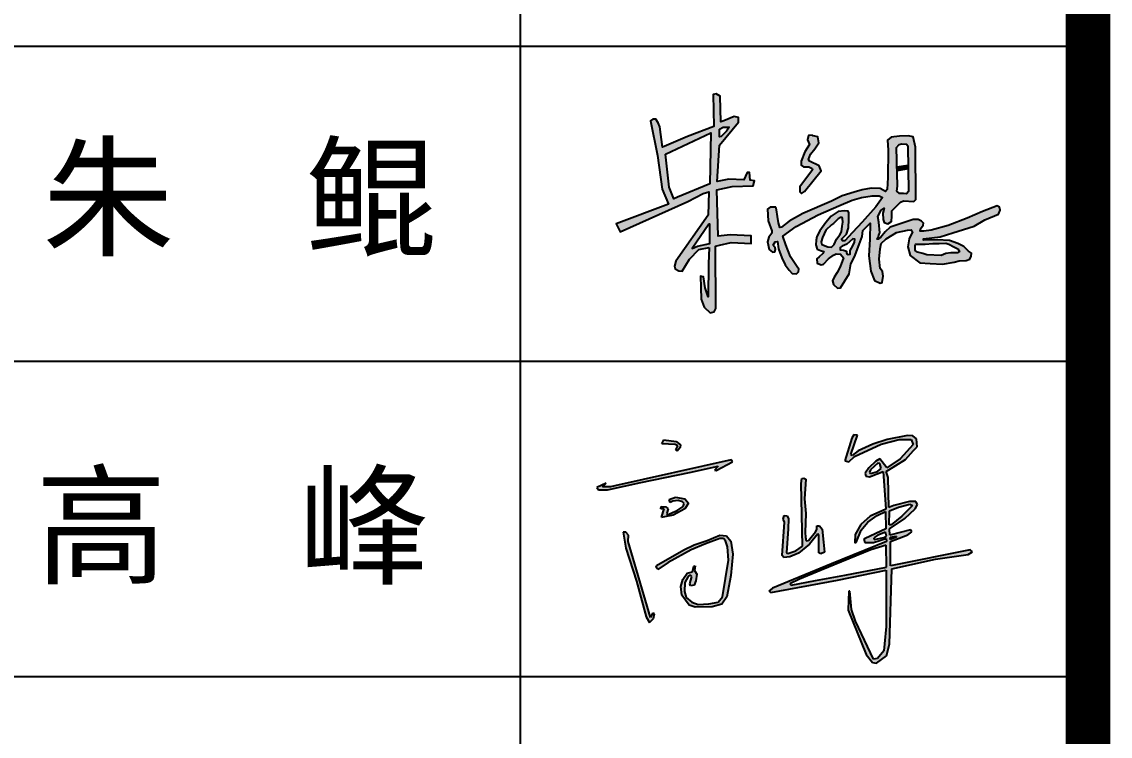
# Model space of a CAD drawing. Extents: x -21908402 to 2165534, y 88493 to 5079726.
# Drawn here: x 2102742 to 2105184, y 416592 to 418195 of the extents above; entities that cross this region are included whole.
import ezdxf

# ---------------------------------------------------------------- set-up
doc = ezdxf.new("R2010")
doc.units = 0
doc.header["$LTSCALE"] = 1000
doc.layers.add('PUB_TITLE', color=4, linetype='Continuous')
doc.layers.add('签名', color=255, linetype='Continuous')
doc.styles.add('-黑体', font='simhei.ttf', dxfattribs={"width": 0.8})

# ---------------------------------------------------------------- blocks, each defined once
blk = doc.blocks.new('tk')
h = blk.add_hatch(color=7)
h.paths.add_polyline_path([(1747122.5, 363001.5), (1747173.7, 363012.8), (1747244.1, 363015.3), (1747248.8, 363032), (1747234.5, 363034.1), (1747231.8, 363060.3), (1747223.5, 363060.4), (1747213, 363035.4), (1747162.6, 363038.2), (1747123.5, 363030), (1747130.7, 363152.7), (1747194.9, 363229.2), (1747195.1, 363245), (1747180.7, 363248.5), (1747145.4, 363234.1), (1747135.4, 363230.3), (1747132.8, 363317), (1747119.8, 363324.7), (1747110.1, 363322.8), (1747111.6, 363215.2), (1747022.9, 363181.6), (1746945.3, 363147.7), (1746939.2, 363145.6), (1746930.3, 363213.8), (1746924.9, 363227.2), (1746916.6, 363239.6), (1746907, 363240.3), (1746898.8, 363234.1), (1746922.8, 363117.9), (1746938.2, 363003.7), (1746958.8, 362953.5), (1746783.8, 362887.9), (1746797.1, 362860.9), (1747024.4, 362962.5), (1747076.2, 362989.3), (1747094.5, 362995.4), (1747092.4, 362917), (1746983.6, 362761.5), (1746979.1, 362744.6), (1746982.1, 362736.1), (1746993.7, 362728.9), (1747004.8, 362727.9), (1747030.4, 362768.3), (1747061.6, 362800.8), (1747096, 362808.2), (1747094.1, 362752.9), (1747092.3, 362641.6), (1747082.8, 362672.2), (1747077.1, 362708.7), (1747067, 362711.7), (1747068, 362672.8), (1747069.1, 362634.6), (1747079.6, 362607.4), (1747099.3, 362588.6), (1747112.7, 362590.9), (1747118.7, 362602.6), (1747118, 362812.9), (1747130.5, 362815.6), (1747170, 362825.2), (1747237.8, 362821.4), (1747237.8, 362846.7), (1747167.1, 362850.7), (1747126.5, 362846.3)])
h.paths.add_polyline_path([(1747098.7, 363022), (1746989.8, 362977.7), (1746977.4, 362971.6), (1746961.3, 363010.5), (1746949.4, 363121.8), (1747102, 363193.5)], flags=16)
h.paths.add_polyline_path([(1747098.7, 362885.9), (1747098.7, 362821.1), (1747056.7, 362812.7), (1747039.3, 362804.7), (1747094.9, 362885.9)], flags=16)
h.paths.add_polyline_path([(1747130.7, 363180.5), (1747130.7, 363206.4), (1747143.2, 363213.2), (1747163.3, 363213.2), (1747154.5, 363199), (1747137, 363180.9)], flags=16)
h = blk.add_hatch(color=7)
h.paths.add_polyline_path([(1747749.6, 362965.2), (1747785.3, 362963.1), (1747791.5, 362969.3), (1747790.2, 363145.5), (1747782.7, 363179.9), (1747765.7, 363183.7), (1747737, 363182.3), (1747708.3, 363179.3), (1747696.2, 363169.6), (1747698.2, 363135.4), (1747697.7, 363043.1), (1747694.8, 363003.6), (1747689.8, 362996.2), (1747671, 363006.2), (1747641.6, 363007.8), (1747611.3, 363002), (1747584.3, 362994.3), (1747543.6, 362981.6), (1747507.9, 362963.9), (1747411.6, 362922.8), (1747365.7, 362896.5), (1747339.3, 362876.9), (1747333.9, 362875), (1747328.9, 362891), (1747325.9, 362911.7), (1747322.5, 362934.7), (1747320.6, 362943.4), (1747301.2, 362943.9), (1747291.9, 362936.7), (1747295.2, 362897.9), (1747307.5, 362863.7), (1747307.3, 362856.3), (1747297.2, 362842.7), (1747292.7, 362827), (1747298.4, 362801.1), (1747308.8, 362792.2), (1747316.8, 362792.8), (1747319.8, 362800.8), (1747318, 362807.1), (1747311.5, 362815.7), (1747318.4, 362826.6), (1747325.6, 362828.1), (1747329.5, 362804), (1747340.2, 362773.1), (1747352.3, 362749.9), (1747365.4, 362731.8), (1747375.2, 362720.6), (1747389.6, 362719.8), (1747396.9, 362725.7), (1747397.3, 362735.5), (1747392.1, 362742.8), (1747370.2, 362776.4), (1747354.5, 362816.9), (1747343.6, 362846.6), (1747389.1, 362878.2), (1747463.1, 362918.4), (1747531.9, 362948.6), (1747577.4, 362967.7), (1747608.6, 362976.7), (1747645.1, 362982), (1747668.4, 362982), (1747678.9, 362976.4), (1747657.1, 362944.8), (1747611.2, 362892.9), (1747578.1, 362858.6), (1747552.2, 362830.5), (1747544.9, 362830.8), (1747542.7, 362833.2), (1747542, 362836.8), (1747558.1, 362852.4), (1747565.5, 362873.6), (1747566.2, 362902), (1747566.4, 362924.2), (1747564, 362929.8), (1747551.3, 362930.9), (1747529.8, 362929.3), (1747506.7, 362913.1), (1747488.6, 362891.7), (1747468.7, 362864.4), (1747458.6, 362845.3), (1747455.9, 362833.1), (1747454.9, 362816.4), (1747459.9, 362802.2), (1747470.3, 362798.2), (1747481.6, 362794.5), (1747479.1, 362787.2), (1747465.9, 362776.2), (1747458.5, 362770.1), (1747459, 362754.7), (1747473.3, 362749.4), (1747481, 362751.8), (1747497.6, 362770.2), (1747514, 362781.6), (1747523.5, 362786.6), (1747537.5, 362785.8), (1747548.3, 362773.7), (1747537, 362743.3), (1747526.9, 362723.8), (1747517.2, 362708.5), (1747511.4, 362695.7), (1747514, 362683.1), (1747528, 362671.2), (1747538.6, 362672.5), (1747566.8, 362719.8), (1747573.1, 362752.9), (1747585.5, 362776.2), (1747600.3, 362817.6), (1747611.2, 362844.7), (1747613.6, 362865.1), (1747637.4, 362890.2), (1747636.4, 362835.6), (1747633.6, 362780.1), (1747639.9, 362728.8), (1747652.5, 362697), (1747671.8, 362688), (1747678.4, 362690.4), (1747681.4, 362712), (1747679, 362727.6), (1747672, 362737.4), (1747668.1, 362769.2), (1747671.1, 362803.7), (1747675, 362821.8), (1747691.4, 362836.7), (1747712.1, 362849.1), (1747726.4, 362858.3), (1747763, 362866.1), (1747775.8, 362867.3), (1747779.9, 362860.6), (1747768.9, 362837.3), (1747764.8, 362809.9), (1747772.7, 362781.4), (1747805.4, 362756.5), (1747839.2, 362753.9), (1747880.9, 362751.7), (1747920.4, 362758.8), (1747937.7, 362763), (1747961.4, 362764.1), (1747973.4, 362769), (1747977.9, 362779.1), (1747978.5, 362788.5), (1747968.6, 362795.3), (1747952.8, 362811.3), (1747932.4, 362821.5), (1747905, 362831.5), (1747863, 362834), (1747817.5, 362832.3), (1747817.8, 362837.6), (1747873, 362843.7), (1747915.8, 362857.7), (1747987.7, 362879.4), (1748023.7, 362900.7), (1748069.2, 362920.6), (1748075.5, 362933.3), (1748072.6, 362943.6), (1748065.5, 362948.4), (1748016.1, 362928.9), (1747964.3, 362906.1), (1747900.2, 362882.4), (1747843.2, 362866.8), (1747818.5, 362863), (1747806.2, 362862.5), (1747807.4, 362870.8), (1747815.9, 362882.6), (1747817.3, 362890.3), (1747810.9, 362896.9), (1747799, 362901.6), (1747782.3, 362901.6), (1747731.6, 362885.1), (1747705.4, 362876.6), (1747688.5, 362860.2), (1747673.5, 362843.1), (1747664.6, 362836.2), (1747660.9, 362836.5), (1747662.3, 362840.2), (1747665.7, 362845.5), (1747668.4, 362853.2), (1747670.2, 362857.6), (1747666.6, 362892.8), (1747664.2, 362912.4), (1747674.6, 362934), (1747684.6, 362939.8), (1747680.6, 362923.5), (1747681.2, 362901.6), (1747684.9, 362892.6), (1747697.8, 362887.8), (1747709.4, 362895.5), (1747710.5, 362912.9), (1747710.5, 362930.9), (1747729.5, 362950.5), (1747739.8, 362961)])
h.paths.add_polyline_path([(1747727.6, 362997.3), (1747729.4, 363014.8), (1747726.7, 363144.1), (1747735.2, 363154.8), (1747743.2, 363157), (1747759.6, 363155.5), (1747764.5, 363149.9), (1747766.7, 362996.2), (1747759.7, 362988.7), (1747750.2, 362989.6), (1747736.2, 362989.3)], flags=16)
h.paths.add_polyline_path([(1747790.8, 362819.2), (1747822.8, 362819.7), (1747848.3, 362821.3), (1747870.4, 362821.5), (1747893, 362822.4), (1747902, 362819.2), (1747919.1, 362810.3), (1747932.3, 362803), (1747937.9, 362794.2), (1747931.6, 362790.4), (1747909.1, 362790.2), (1747892.3, 362787.7), (1747876.5, 362781.3), (1747828.4, 362782.7), (1747814.6, 362787.7), (1747797.5, 362791.7), (1747789.3, 362797.5), (1747789.5, 362813.2)], flags=16)
h.paths.add_polyline_path([(1747545.1, 362905.3), (1747545.4, 362892.7), (1747543.8, 362879.5), (1747541.7, 362860.7), (1747535.3, 362850.4), (1747524.8, 362835.6), (1747516.6, 362818.2), (1747507.6, 362808.7), (1747495.7, 362809.7), (1747475.6, 362817.7), (1747472.7, 362827.5), (1747477.4, 362842), (1747482.7, 362854.1), (1747488.8, 362866.5), (1747507.9, 362883.9), (1747514.9, 362888.9), (1747521.4, 362895.8), (1747530.1, 362904.6), (1747537.6, 362908.6), (1747543.6, 362908.7)], flags=16)
h.paths.add_polyline_path([(1747586.7, 362836), (1747584.9, 362826.2), (1747579.8, 362813.2), (1747570.9, 362797.8), (1747570.3, 362785.9), (1747563.5, 362784.6), (1747559.9, 362786.5), (1747558.6, 362790.5), (1747558.2, 362795.9), (1747547.9, 362799), (1747537, 362800.3), (1747536.4, 362804.1), (1747536.9, 362808.4), (1747543.2, 362812.4), (1747559.9, 362819), (1747578.3, 362836.1), (1747580.1, 362837.2)], flags=16)
for points in [[(1747473.5, 363066.3), (1747466.1, 363082.7), (1747433.7, 363098.2), (1747430.3, 363103.5), (1747437.2, 363121.7), (1747452, 363139.4), (1747465.4, 363160.1), (1747461.6, 363180.1), (1747446.4, 363183.7), (1747443.1, 363185.8), (1747430.2, 363184.3), (1747426.5, 363170.5), (1747433.4, 363154.4), (1747418, 363130.1), (1747405.6, 363098.4), (1747405.7, 363084.8), (1747413.8, 363079.5), (1747431.7, 363079.5), (1747442.6, 363074), (1747444.1, 363069.7), (1747401.3, 363012.4), (1747400.8, 362995.2), (1747407.1, 362989.4), (1747416.9, 362996.5)], [(1747765.4, 363084.9), (1747728, 363079.4), (1747728.3, 363066), (1747765.6, 363073)]]:
    blk.add_hatch(color=7).paths.add_polyline_path(points)
h = blk.add_hatch(color=256)
h.paths.add_polyline_path([(1747692.9, 361731.8), (1747691.4, 361806.7), (1747639.6, 361790.6), (1747565.8, 361760.1), (1747473.5, 361721.9), (1747400.4, 361691.7), (1747368, 361676.6), (1747372.4, 361671.8), (1747454.1, 361687), (1747552.9, 361705.4)], flags=16)
h.paths.add_polyline_path([(1747705.5, 361825.4), (1747706.1, 361833.5), (1747718.2, 361835.4), (1747726, 361836.6), (1747724.5, 361832.2)], flags=16)
h.paths.add_polyline_path([(1747693.3, 361836.2), (1747689.7, 361850), (1747663.7, 361840.1), (1747650, 361830.9), (1747651, 361825.9), (1747683.7, 361832.1)], flags=16)
h.paths.add_polyline_path([(1747701.4, 361875.2), (1747702.8, 361921.8), (1747733.6, 361934), (1747771.7, 361944), (1747780.8, 361939.9), (1747744.7, 361903.8), (1747708.1, 361874.7)], flags=16)
h.paths.add_polyline_path([(1747662, 362054.7), (1747675.1, 362064.6), (1747669.9, 362080.6), (1747663.5, 362081.8), (1747638.5, 362059.7), (1747635.6, 362051.5), (1747639.1, 362047.6)], flags=16)
h.paths.add_polyline_path([(1747573, 362111.8), (1747594.8, 362176.2), (1747582.5, 362178), (1747575.7, 362166.2), (1747553, 362089.6), (1747566.6, 362086.9), (1747584.8, 362104.1), (1747675.1, 362145.8), (1747735.9, 362161.7), (1747776.3, 362162.1), (1747783.1, 362144.9), (1747738.6, 362096.9), (1747693.6, 362066.3), (1747670.8, 362096.8), (1747656.6, 362088.8), (1747633.1, 362066.9), (1747621.1, 362049), (1747623.5, 362038.6), (1747635.4, 362036.2), (1747681.7, 362053.7), (1747690.2, 361927.2), (1747637.4, 361903.8), (1747606.6, 361876), (1747587.3, 361842.7), (1747585.9, 361813.7), (1747590.4, 361815.7), (1747607.2, 361856.7), (1747630.1, 361883.5), (1747660.9, 361906.1), (1747688.9, 361919.1), (1747690.2, 361861.7), (1747621.5, 361828.5), (1747616.4, 361826.1), (1747620.4, 361814.8), (1747648.9, 361815.4), (1747691.6, 361828.2), (1747692.5, 361818.7), (1747508.3, 361743.1), (1747308.9, 361661.1), (1747297.2, 361651.9), (1747303.1, 361646.8), (1747527.5, 361688.4), (1747692.1, 361721.8), (1747691.6, 361532.5), (1747686.2, 361474.8), (1747684, 361450.6), (1747662.2, 361425), (1747649, 361423), (1747588.3, 361550.7), (1747574.7, 361590.3), (1747570, 361651.4), (1747566.2, 361651), (1747564, 361588.1), (1747624, 361438.8), (1747645.4, 361411.6), (1747659, 361408.8), (1747692.7, 361433.7), (1747703.3, 361472.8), (1747710.3, 361727.2), (1747857.4, 361758.8), (1747967.3, 361775.2), (1747982, 361783.9), (1747974.5, 361790.5), (1747705.8, 361736.2), (1747706.2, 361818.6), (1747764.8, 361841.3), (1747778.5, 361851.2), (1747773.6, 361857.6), (1747703.6, 361839.8), (1747703.3, 361861), (1747754.1, 361895.6), (1747788.9, 361928.5), (1747796.7, 361943.6), (1747791, 361953.7), (1747769.7, 361952.9), (1747717.6, 361940.2), (1747701, 361933.2), (1747698.1, 362033.6), (1747691.4, 362053.8), (1747756.2, 362095.1), (1747784, 362124.7), (1747796.2, 362137.7), (1747793.8, 362164.6), (1747781.4, 362174.5), (1747763.5, 362175.8), (1747694.8, 362161.6), (1747646.9, 362146.7), (1747597.2, 362123.4), (1747577.2, 362108.4)])
h.paths.add_polyline_path([(1747415.1, 362031.3), (1747421.3, 362028.5), (1747416.9, 361961.7), (1747421, 361912.4), (1747419.6, 361848.8), (1747420.1, 361832.7), (1747422.6, 361821), (1747430.8, 361822), (1747454.4, 361851.5), (1747458.4, 361858.5), (1747458.7, 361870.8), (1747467.9, 361871.4), (1747476.5, 361860.2), (1747480.8, 361816.8), (1747483.7, 361782.2), (1747471.8, 361777.4), (1747465, 361780.9), (1747465.6, 361839.8), (1747461.7, 361844.9), (1747433.4, 361809.9), (1747396.6, 361779.6), (1747367.3, 361766.9), (1747347.6, 361765.1), (1747341.8, 361772), (1747349.4, 361883.7), (1747345.5, 361893.8), (1747348.4, 361905.6), (1747358.6, 361905.2), (1747362.7, 361895), (1747361.9, 361861.6), (1747356.4, 361780), (1747360.5, 361778.4), (1747388.3, 361786.7), (1747410.5, 361802.7), (1747406.2, 362014.1), (1747408.4, 362030.1)], flags=17)
h.paths.add_polyline_path([(1746918.2, 361731.8), (1746919.5, 361737.3), (1747011.3, 361790.7), (1747045.6, 361807.4), (1747089.5, 361822.2), (1747132.1, 361840.3), (1747154.8, 361837.9), (1747168.5, 361819.5), (1747176.1, 361776.5), (1747168.5, 361703.7), (1747155.4, 361632), (1747139.3, 361607.5), (1747106.6, 361598.7), (1747049.1, 361597.4), (1747028.6, 361604.9), (1747004.1, 361637.5), (1747000.9, 361667.4), (1747007.1, 361690.8), (1747021.9, 361711.8), (1747039.6, 361717), (1747044.9, 361735.9), (1747049.3, 361736.6), (1747046.9, 361720.5), (1747054.2, 361709), (1747051.5, 361686.1), (1747045.6, 361671.3), (1747033, 361669.7), (1747031.6, 361675.7), (1747037.4, 361701.1), (1747033.4, 361704.8), (1747025.9, 361700.6), (1747014.2, 361681), (1747013.7, 361650.6), (1747019, 361630.5), (1747037.4, 361614), (1747059.7, 361606.9), (1747095.3, 361608.7), (1747126.9, 361614.6), (1747141.2, 361632.3), (1747161.7, 361755.6), (1747157.7, 361800.2), (1747151.4, 361821.4), (1747144.6, 361828.2), (1747132.6, 361828.6), (1747083.6, 361810.3), (1747035.6, 361790.3), (1746958.4, 361748.2), (1746923.6, 361724)])
h.paths.add_polyline_path([(1746816.3, 361849.9), (1746806.7, 361850.1), (1746816.1, 361796.2), (1746851.6, 361685.6), (1746883.8, 361564.9), (1746895.5, 361546.2), (1746908.9, 361559.9), (1746912, 361575.7), (1746905.9, 361578), (1746899.2, 361563.3), (1746823.9, 361818.7), (1746825.2, 361840.3)])
h.paths.add_polyline_path([(1746965.2, 361950), (1746961.6, 361959.7), (1746982.9, 361967.5), (1747014.8, 361961.9), (1747026.1, 361947.9), (1747014.8, 361928.9), (1746974.5, 361907.6), (1746945.9, 361901.5), (1746936.3, 361899.4), (1746941.4, 361918.5), (1746944.2, 361928.9), (1746933.9, 361928), (1746934.8, 361936.7), (1746950.2, 361934.9), (1746957.9, 361928.9), (1746953.2, 361913.7), (1746954.8, 361908.3), (1746988.7, 361922.7), (1747008.4, 361936), (1747011.7, 361946.5), (1747006.3, 361952.2), (1746992, 361956.9), (1746973.7, 361953.8)])
h.paths.add_polyline_path([(1746737.6, 362002.6), (1746749.7, 362015.2), (1746718.7, 362000.8), (1746723.4, 361992), (1746754.3, 361993), (1746866.7, 362016.7), (1747030.2, 362051.2), (1747126.7, 362072.5), (1747114.5, 362058.9), (1747119.8, 362057.1), (1747175.2, 362086.7), (1747170.2, 362093.3), (1746778.9, 362006.1), (1746764.3, 362002.9)])
h.paths.add_polyline_path([(1746937, 362147.6), (1746944, 362160.6), (1746985.1, 362155.2), (1746999.2, 362144), (1746998.8, 362134.8), (1746988.3, 362123.1), (1746984.5, 362127.4), (1746990.5, 362141.1), (1746981.4, 362145.2)])
for p, q in [((1747575.7, 362166.2), (1747553, 362089.6)), ((1747573, 362111.8), (1747594.8, 362176.2)), ((1747582.5, 362178), (1747575.7, 362166.2)), ((1747594.8, 362176.2), (1747582.5, 362178)), ((1747763.5, 362175.8), (1747694.8, 362161.6)), ((1747781.4, 362174.5), (1747763.5, 362175.8)), ((1747793.8, 362164.6), (1747781.4, 362174.5)), ((1746937, 362147.6), (1746944, 362160.6)), ((1746981.4, 362145.2), (1746937, 362147.6)), ((1746944, 362160.6), (1746985.1, 362155.2)), ((1746990.5, 362141.1), (1746981.4, 362145.2)), ((1746984.5, 362127.4), (1746990.5, 362141.1)), ((1746985.1, 362155.2), (1746999.2, 362144)), ((1746998.8, 362134.8), (1746988.3, 362123.1)), ((1746999.2, 362144), (1746998.8, 362134.8)), ((1747584.8, 362104.1), (1747675.1, 362145.8)), ((1747646.9, 362146.7), (1747597.2, 362123.4)), ((1747694.8, 362161.6), (1747646.9, 362146.7)), ((1747675.1, 362145.8), (1747735.9, 362161.7)), ((1747735.9, 362161.7), (1747776.3, 362162.1)), ((1747783.1, 362144.9), (1747738.6, 362096.9)), ((1747776.3, 362162.1), (1747783.1, 362144.9)), ((1747784, 362124.7), (1747796.2, 362137.7)), ((1747796.2, 362137.7), (1747793.8, 362164.6)), ((1747170.2, 362093.3), (1746778.9, 362006.1)), ((1746988.3, 362123.1), (1746984.5, 362127.4)), ((1746988.3, 362123.1), (1746988.3, 362123.1)), ((1747175.2, 362086.7), (1747170.2, 362093.3)), ((1747566.6, 362086.9), (1747584.8, 362104.1)), ((1747577.2, 362108.4), (1747573, 362111.8)), ((1747597.2, 362123.4), (1747577.2, 362108.4)), ((1747670.8, 362096.8), (1747656.6, 362088.8)), ((1747693.6, 362066.3), (1747670.8, 362096.8)), ((1747691.4, 362053.8), (1747756.2, 362095.1)), ((1747738.6, 362096.9), (1747693.6, 362066.3)), ((1747756.2, 362095.1), (1747784, 362124.7)), ((1747030.2, 362051.2), (1747126.7, 362072.5)), ((1747126.7, 362072.5), (1747114.5, 362058.9)), ((1747114.5, 362058.9), (1747119.8, 362057.1)), ((1747119.8, 362057.1), (1747175.2, 362086.7)), ((1747126.7, 362072.5), (1747126.7, 362072.5)), ((1747553, 362089.6), (1747566.6, 362086.9)), ((1747633.1, 362066.9), (1747621.1, 362049)), ((1747656.6, 362088.8), (1747633.1, 362066.9)), ((1747638.5, 362059.7), (1747635.6, 362051.5)), ((1747663.5, 362081.8), (1747638.5, 362059.7)), ((1747662, 362054.7), (1747675.1, 362064.6)), ((1747669.9, 362080.6), (1747663.5, 362081.8)), ((1747675.1, 362064.6), (1747669.9, 362080.6)), ((1746866.7, 362016.7), (1747030.2, 362051.2)), ((1747406.2, 362014.1), (1747408.4, 362030.1)), ((1747408.4, 362030.1), (1747415.1, 362031.3)), ((1747415.1, 362031.3), (1747421.3, 362028.5)), ((1747421.3, 362028.5), (1747416.9, 361961.7)), ((1747621.1, 362049), (1747623.5, 362038.6)), ((1747623.5, 362038.6), (1747635.4, 362036.2)), ((1747635.4, 362036.2), (1747681.7, 362053.7)), ((1747635.6, 362051.5), (1747639.1, 362047.6)), ((1747639.1, 362047.6), (1747662, 362054.7)), ((1747681.7, 362053.7), (1747690.2, 361927.2)), ((1747698.1, 362033.6), (1747691.4, 362053.8)), ((1747701, 361933.2), (1747698.1, 362033.6)), ((1746749.7, 362015.2), (1746718.7, 362000.8)), ((1746718.7, 362000.8), (1746723.4, 361992)), ((1746723.4, 361992), (1746754.3, 361993)), ((1746737.6, 362002.6), (1746749.7, 362015.2)), ((1746764.3, 362002.9), (1746737.6, 362002.6)), ((1746754.3, 361993), (1746866.7, 362016.7)), ((1746778.9, 362006.1), (1746764.3, 362002.9)), ((1747410.5, 361802.7), (1747406.2, 362014.1)), ((1746961.6, 361959.7), (1746982.9, 361967.5)), ((1746965.2, 361950), (1746961.6, 361959.7)), ((1746973.7, 361953.8), (1746965.2, 361950)), ((1746992, 361956.9), (1746973.7, 361953.8)), ((1746982.9, 361967.5), (1747014.8, 361961.9)), ((1747006.3, 361952.2), (1746992, 361956.9)), ((1747011.7, 361946.5), (1747006.3, 361952.2)), ((1747008.4, 361936), (1747011.7, 361946.5)), ((1747014.8, 361961.9), (1747026.1, 361947.9)), ((1747026.1, 361947.9), (1747014.8, 361928.9)), ((1747416.9, 361961.7), (1747421, 361912.4)), ((1747769.7, 361952.9), (1747717.6, 361940.2)), ((1747791, 361953.7), (1747769.7, 361952.9)), ((1747796.7, 361943.6), (1747791, 361953.7)), ((1746933.9, 361928), (1746934.8, 361936.7)), ((1746944.2, 361928.9), (1746933.9, 361928)), ((1746934.8, 361936.7), (1746950.2, 361934.9)), ((1746936.3, 361899.4), (1746941.4, 361918.5)), ((1746941.4, 361918.5), (1746944.2, 361928.9)), ((1746950.2, 361934.9), (1746957.9, 361928.9)), ((1746957.9, 361928.9), (1746953.2, 361913.7)), ((1746953.2, 361913.7), (1746954.8, 361908.3)), ((1746954.8, 361908.3), (1746988.7, 361922.7)), ((1747014.8, 361928.9), (1746974.5, 361907.6)), ((1746988.7, 361922.7), (1747008.4, 361936)), ((1747421, 361912.4), (1747419.6, 361848.8)), ((1747690.2, 361927.2), (1747637.4, 361903.8)), ((1747660.9, 361906.1), (1747688.9, 361919.1)), ((1747688.9, 361919.1), (1747690.2, 361861.7)), ((1747717.6, 361940.2), (1747701, 361933.2)), ((1747701.4, 361875.2), (1747702.8, 361921.8)), ((1747702.8, 361921.8), (1747733.6, 361934)), ((1747733.6, 361934), (1747771.7, 361944)), ((1747780.8, 361939.9), (1747744.7, 361903.8)), ((1747754.1, 361895.6), (1747788.9, 361928.5)), ((1747771.7, 361944), (1747780.8, 361939.9)), ((1747788.9, 361928.5), (1747796.7, 361943.6)), ((1746945.9, 361901.5), (1746936.3, 361899.4)), ((1746974.5, 361907.6), (1746945.9, 361901.5)), ((1747341.8, 361772), (1747349.4, 361883.7)), ((1747345.5, 361893.8), (1747348.4, 361905.6)), ((1747349.4, 361883.7), (1747345.5, 361893.8)), ((1747348.4, 361905.6), (1747358.6, 361905.2)), ((1747358.6, 361905.2), (1747362.7, 361895)), ((1747362.7, 361895), (1747361.9, 361861.6)), ((1747606.6, 361876), (1747587.3, 361842.7)), ((1747637.4, 361903.8), (1747606.6, 361876)), ((1747607.2, 361856.7), (1747630.1, 361883.5)), ((1747630.1, 361883.5), (1747660.9, 361906.1)), ((1747708.1, 361874.7), (1747701.4, 361875.2)), ((1747703.3, 361861), (1747754.1, 361895.6)), ((1747744.7, 361903.8), (1747708.1, 361874.7)), ((1746806.7, 361850.1), (1746816.1, 361796.2)), ((1746816.3, 361849.9), (1746806.7, 361850.1)), ((1746825.2, 361840.3), (1746816.3, 361849.9)), ((1746823.9, 361818.7), (1746825.2, 361840.3)), ((1747089.5, 361822.2), (1747132.1, 361840.3)), ((1747132.1, 361840.3), (1747154.8, 361837.9)), ((1747154.8, 361837.9), (1747168.5, 361819.5)), ((1747361.9, 361861.6), (1747356.4, 361780)), ((1747419.6, 361848.8), (1747420.1, 361832.7)), ((1747430.8, 361822), (1747454.4, 361851.5)), ((1747461.7, 361844.9), (1747433.4, 361809.9)), ((1747454.4, 361851.5), (1747458.4, 361858.5)), ((1747458.4, 361858.5), (1747458.7, 361870.8)), ((1747458.7, 361870.8), (1747467.9, 361871.4)), ((1747465.6, 361839.8), (1747461.7, 361844.9)), ((1747465, 361780.9), (1747465.6, 361839.8)), ((1747467.9, 361871.4), (1747476.5, 361860.2)), ((1747476.5, 361860.2), (1747480.8, 361816.8)), ((1747587.3, 361842.7), (1747585.9, 361813.7)), ((1747590.4, 361815.7), (1747607.2, 361856.7)), ((1747690.2, 361861.7), (1747621.5, 361828.5)), ((1747663.7, 361840.1), (1747650, 361830.9)), ((1747689.7, 361850), (1747663.7, 361840.1)), ((1747683.7, 361832.1), (1747693.3, 361836.2)), ((1747693.3, 361836.2), (1747689.7, 361850)), ((1747703.6, 361839.8), (1747703.3, 361861)), ((1747773.6, 361857.6), (1747703.6, 361839.8)), ((1747706.2, 361818.6), (1747764.8, 361841.3)), ((1747718.2, 361835.4), (1747726, 361836.6)), ((1747726, 361836.6), (1747724.5, 361832.2)), ((1747764.8, 361841.3), (1747778.5, 361851.2)), ((1747778.5, 361851.2), (1747773.6, 361857.6)), ((1746899.2, 361563.3), (1746823.9, 361818.7)), ((1747011.3, 361790.7), (1747045.6, 361807.4)), ((1747083.6, 361810.3), (1747035.6, 361790.3)), ((1747045.6, 361807.4), (1747089.5, 361822.2)), ((1747132.6, 361828.6), (1747083.6, 361810.3)), ((1747144.6, 361828.2), (1747132.6, 361828.6)), ((1747151.4, 361821.4), (1747144.6, 361828.2)), ((1747157.7, 361800.2), (1747151.4, 361821.4)), ((1747161.7, 361755.6), (1747157.7, 361800.2)), ((1747168.5, 361819.5), (1747176.1, 361776.5)), ((1747388.3, 361786.7), (1747410.5, 361802.7)), ((1747433.4, 361809.9), (1747396.6, 361779.6)), ((1747420.1, 361832.7), (1747422.6, 361821)), ((1747422.6, 361821), (1747430.8, 361822)), ((1747480.8, 361816.8), (1747483.7, 361782.2)), ((1747692.5, 361818.7), (1747508.3, 361743.1)), ((1747585.9, 361813.7), (1747590.4, 361815.7)), ((1747621.5, 361828.5), (1747616.4, 361826.1)), ((1747616.4, 361826.1), (1747620.4, 361814.8)), ((1747620.4, 361814.8), (1747648.9, 361815.4)), ((1747691.4, 361806.7), (1747639.6, 361790.6)), ((1747648.9, 361815.4), (1747691.6, 361828.2)), ((1747650, 361830.9), (1747651, 361825.9)), ((1747651, 361825.9), (1747683.7, 361832.1)), ((1747692.9, 361731.8), (1747691.4, 361806.7)), ((1747691.6, 361828.2), (1747692.5, 361818.7)), ((1747705.5, 361825.4), (1747706.1, 361833.5)), ((1747724.5, 361832.2), (1747705.5, 361825.4)), ((1747705.8, 361736.2), (1747706.2, 361818.6)), ((1747706.1, 361833.5), (1747718.2, 361835.4)), ((1746816.1, 361796.2), (1746851.6, 361685.6)), ((1746919.5, 361737.3), (1747011.3, 361790.7)), ((1747035.6, 361790.3), (1746958.4, 361748.2)), ((1747176.1, 361776.5), (1747168.5, 361703.7)), ((1747347.6, 361765.1), (1747341.8, 361772)), ((1747367.3, 361766.9), (1747347.6, 361765.1)), ((1747356.4, 361780), (1747360.5, 361778.4)), ((1747360.5, 361778.4), (1747388.3, 361786.7)), ((1747396.6, 361779.6), (1747367.3, 361766.9)), ((1747471.8, 361777.4), (1747465, 361780.9)), ((1747483.7, 361782.2), (1747471.8, 361777.4)), ((1747639.6, 361790.6), (1747565.8, 361760.1)), ((1747974.5, 361790.5), (1747705.8, 361736.2)), ((1747857.4, 361758.8), (1747967.3, 361775.2)), ((1747967.3, 361775.2), (1747982, 361783.9)), ((1747982, 361783.9), (1747974.5, 361790.5)), ((1746918.2, 361731.8), (1746919.5, 361737.3)), ((1746923.6, 361724), (1746918.2, 361731.8)), ((1746958.4, 361748.2), (1746923.6, 361724)), ((1747039.6, 361717), (1747044.9, 361735.9)), ((1747044.9, 361735.9), (1747049.3, 361736.6)), ((1747049.3, 361736.6), (1747046.9, 361720.5)), ((1747141.2, 361632.3), (1747161.7, 361755.6)), ((1747508.3, 361743.1), (1747308.9, 361661.1)), ((1747565.8, 361760.1), (1747473.5, 361721.9)), ((1747552.9, 361705.4), (1747692.9, 361731.8)), ((1747703.3, 361472.8), (1747710.3, 361727.2)), ((1747710.3, 361727.2), (1747857.4, 361758.8)), ((1747000.9, 361667.4), (1747007.1, 361690.8)), ((1747007.1, 361690.8), (1747021.9, 361711.8)), ((1747025.9, 361700.6), (1747014.2, 361681)), ((1747021.9, 361711.8), (1747039.6, 361717)), ((1747033.4, 361704.8), (1747025.9, 361700.6)), ((1747031.6, 361675.7), (1747037.4, 361701.1)), ((1747037.4, 361701.1), (1747033.4, 361704.8)), ((1747046.9, 361720.5), (1747054.2, 361709)), ((1747054.2, 361709), (1747051.5, 361686.1)), ((1747168.5, 361703.7), (1747155.4, 361632)), ((1747400.4, 361691.7), (1747368, 361676.6)), ((1747473.5, 361721.9), (1747400.4, 361691.7)), ((1747454.1, 361687), (1747552.9, 361705.4)), ((1747527.5, 361688.4), (1747692.1, 361721.8)), ((1747692.1, 361721.8), (1747691.6, 361532.5)), ((1746851.6, 361685.6), (1746883.8, 361564.9)), ((1747004.1, 361637.5), (1747000.9, 361667.4)), ((1747014.2, 361681), (1747013.7, 361650.6)), ((1747033, 361669.7), (1747031.6, 361675.7)), ((1747045.6, 361671.3), (1747033, 361669.7)), ((1747051.5, 361686.1), (1747045.6, 361671.3)), ((1747308.9, 361661.1), (1747297.2, 361651.9)), ((1747303.1, 361646.8), (1747527.5, 361688.4)), ((1747368, 361676.6), (1747372.4, 361671.8)), ((1747372.4, 361671.8), (1747454.1, 361687)), ((1747028.6, 361604.9), (1747004.1, 361637.5)), ((1747013.7, 361650.6), (1747019, 361630.5)), ((1747019, 361630.5), (1747037.4, 361614)), ((1747126.9, 361614.6), (1747141.2, 361632.3)), ((1747155.4, 361632), (1747139.3, 361607.5)), ((1747297.2, 361651.9), (1747303.1, 361646.8)), ((1747566.2, 361651), (1747564, 361588.1)), ((1747570, 361651.4), (1747566.2, 361651)), ((1747574.7, 361590.3), (1747570, 361651.4)), ((1747049.1, 361597.4), (1747028.6, 361604.9)), ((1747037.4, 361614), (1747059.7, 361606.9)), ((1747106.6, 361598.7), (1747049.1, 361597.4)), ((1747059.7, 361606.9), (1747095.3, 361608.7)), ((1747095.3, 361608.7), (1747126.9, 361614.6)), ((1747139.3, 361607.5), (1747106.6, 361598.7)), ((1747564, 361588.1), (1747624, 361438.8)), ((1747588.3, 361550.7), (1747574.7, 361590.3)), ((1746883.8, 361564.9), (1746895.5, 361546.2)), ((1746895.5, 361546.2), (1746908.9, 361559.9)), ((1746905.9, 361578), (1746899.2, 361563.3)), ((1746912, 361575.7), (1746905.9, 361578)), ((1746908.9, 361559.9), (1746912, 361575.7)), ((1747649, 361423), (1747588.3, 361550.7)), ((1747691.6, 361532.5), (1747686.2, 361474.8)), ((1747686.2, 361474.8), (1747684, 361450.6)), ((1747692.7, 361433.7), (1747703.3, 361472.8)), ((1747624, 361438.8), (1747645.4, 361411.6)), ((1747659, 361408.8), (1747692.7, 361433.7)), ((1747684, 361450.6), (1747662.2, 361425)), ((1747645.4, 361411.6), (1747659, 361408.8)), ((1747662.2, 361425), (1747649, 361423))]:
    blk.add_line(p, q)
for points in [[(1747096, 362808.2), (1747094.1, 362752.9), (1747092.3, 362641.6), (1747082.8, 362672.2), (1747077.1, 362708.7), (1747067, 362711.7), (1747068, 362672.8), (1747069.1, 362634.6), (1747079.6, 362607.4), (1747099.3, 362588.6), (1747112.7, 362590.9), (1747118.7, 362602.6), (1747118, 362812.9), (1747130.5, 362815.6), (1747170, 362825.2), (1747237.8, 362821.4), (1747237.8, 362846.7), (1747167.1, 362850.7), (1747126.5, 362846.3), (1747122.5, 363001.5), (1747173.7, 363012.8), (1747244.1, 363015.3), (1747248.8, 363032), (1747234.5, 363034.1), (1747231.8, 363060.3), (1747223.5, 363060.4), (1747213, 363035.4), (1747162.6, 363038.2), (1747123.5, 363030), (1747130.7, 363152.7), (1747194.9, 363229.2), (1747195.1, 363245), (1747180.7, 363248.5), (1747145.4, 363234.1), (1747135.4, 363230.3), (1747132.8, 363317), (1747119.8, 363324.7), (1747110.1, 363322.8), (1747111.6, 363215.2), (1747022.9, 363181.6), (1746945.3, 363147.7), (1746939.2, 363145.6), (1746930.3, 363213.8), (1746924.9, 363227.2), (1746916.6, 363239.6), (1746907, 363240.3), (1746898.8, 363234.1), (1746922.8, 363117.9), (1746938.2, 363003.7), (1746958.8, 362953.5), (1746783.8, 362887.9), (1746797.1, 362860.9), (1747024.4, 362962.5), (1747076.2, 362989.3), (1747094.5, 362995.4), (1747092.4, 362917), (1746983.6, 362761.5), (1746979.1, 362744.6), (1746982.1, 362736.1), (1746993.7, 362728.9), (1747004.8, 362727.9), (1747030.4, 362768.3), (1747061.6, 362800.8)], [(1747320.6, 362943.4), (1747301.2, 362943.9), (1747291.9, 362936.7), (1747295.2, 362897.9), (1747307.5, 362863.7), (1747307.3, 362856.3), (1747297.2, 362842.7), (1747292.7, 362827), (1747298.4, 362801.1), (1747308.8, 362792.2), (1747316.8, 362792.8), (1747319.8, 362800.8), (1747318, 362807.1), (1747311.5, 362815.7), (1747318.4, 362826.6), (1747325.6, 362828.1), (1747329.5, 362804), (1747340.2, 362773.1), (1747352.3, 362749.9), (1747365.4, 362731.8), (1747375.2, 362720.6), (1747389.6, 362719.8), (1747396.9, 362725.7), (1747397.3, 362735.5), (1747392.1, 362742.8), (1747370.2, 362776.4), (1747354.5, 362816.9), (1747343.6, 362846.6), (1747389.1, 362878.2), (1747463.1, 362918.4), (1747531.9, 362948.6), (1747577.4, 362967.7), (1747608.6, 362976.7), (1747645.1, 362982), (1747668.4, 362982), (1747678.9, 362976.4), (1747657.1, 362944.8), (1747611.2, 362892.9), (1747578.1, 362858.6), (1747552.2, 362830.5), (1747544.9, 362830.8), (1747542.7, 362833.2), (1747542, 362836.8), (1747558.1, 362852.4), (1747565.5, 362873.6), (1747566.2, 362902), (1747566.4, 362924.2), (1747564, 362929.8), (1747551.3, 362930.9), (1747529.8, 362929.3), (1747506.7, 362913.1), (1747488.6, 362891.7), (1747468.7, 362864.4), (1747458.6, 362845.3), (1747455.9, 362833.1), (1747454.9, 362816.4), (1747459.9, 362802.2), (1747470.3, 362798.2), (1747481.6, 362794.5), (1747479.1, 362787.2), (1747465.9, 362776.2), (1747458.5, 362770.1), (1747459, 362754.7), (1747473.3, 362749.4), (1747481, 362751.8), (1747497.6, 362770.2), (1747514, 362781.6), (1747523.5, 362786.6), (1747537.5, 362785.8), (1747548.3, 362773.7), (1747537, 362743.3), (1747526.9, 362723.8), (1747517.2, 362708.5), (1747511.4, 362695.7), (1747514, 362683.1), (1747528, 362671.2), (1747538.6, 362672.5), (1747566.8, 362719.8), (1747573.1, 362752.9), (1747585.5, 362776.2), (1747600.3, 362817.6), (1747611.2, 362844.7), (1747613.6, 362865.1), (1747637.4, 362890.2), (1747636.4, 362835.6), (1747633.6, 362780.1), (1747639.9, 362728.8), (1747652.5, 362697), (1747671.8, 362688), (1747678.4, 362690.4), (1747681.4, 362712), (1747679, 362727.6), (1747672, 362737.4), (1747668.1, 362769.2), (1747671.1, 362803.7), (1747675, 362821.8), (1747691.4, 362836.7), (1747712.1, 362849.1), (1747726.4, 362858.3), (1747763, 362866.1), (1747775.8, 362867.3), (1747779.9, 362860.6), (1747768.9, 362837.3), (1747764.8, 362809.9), (1747772.7, 362781.4), (1747805.4, 362756.5), (1747839.2, 362753.9), (1747880.9, 362751.7), (1747920.4, 362758.8), (1747937.7, 362763), (1747961.4, 362764.1), (1747973.4, 362769), (1747977.9, 362779.1), (1747978.5, 362788.5), (1747968.6, 362795.3), (1747952.8, 362811.3), (1747932.4, 362821.5), (1747905, 362831.5), (1747863, 362834), (1747817.5, 362832.3), (1747817.8, 362837.6), (1747873, 362843.7), (1747915.8, 362857.7), (1747987.7, 362879.4), (1748023.7, 362900.7), (1748069.2, 362920.6), (1748075.5, 362933.3), (1748072.6, 362943.6), (1748065.5, 362948.4), (1748016.1, 362928.9), (1747964.3, 362906.1), (1747900.2, 362882.4), (1747843.2, 362866.8), (1747818.5, 362863), (1747806.2, 362862.5), (1747807.4, 362870.8), (1747815.9, 362882.6), (1747817.3, 362890.3), (1747810.9, 362896.9), (1747799, 362901.6), (1747782.3, 362901.6), (1747731.6, 362885.1), (1747705.4, 362876.6), (1747688.5, 362860.2), (1747673.5, 362843.1), (1747664.6, 362836.2), (1747660.9, 362836.5), (1747662.3, 362840.2), (1747665.7, 362845.5), (1747668.4, 362853.2), (1747670.2, 362857.6), (1747666.6, 362892.8), (1747664.2, 362912.4), (1747674.6, 362934), (1747684.6, 362939.8), (1747680.6, 362923.5), (1747681.2, 362901.6), (1747684.9, 362892.6), (1747697.8, 362887.8), (1747709.4, 362895.5), (1747710.5, 362912.9), (1747710.5, 362930.9), (1747729.5, 362950.5), (1747739.8, 362961), (1747749.6, 362965.2), (1747785.3, 362963.1), (1747791.5, 362969.3), (1747790.2, 363145.5), (1747782.7, 363179.9), (1747765.7, 363183.7), (1747737, 363182.3), (1747708.3, 363179.3), (1747696.2, 363169.6), (1747698.2, 363135.4), (1747697.7, 363043.1), (1747694.8, 363003.6), (1747689.8, 362996.2), (1747671, 363006.2), (1747641.6, 363007.8), (1747611.3, 363002), (1747584.3, 362994.3), (1747543.6, 362981.6), (1747507.9, 362963.9), (1747411.6, 362922.8), (1747365.7, 362896.5), (1747339.3, 362876.9), (1747333.9, 362875), (1747328.9, 362891), (1747325.9, 362911.7), (1747322.5, 362934.7)], [(1747443.1, 363185.8), (1747430.2, 363184.3), (1747426.5, 363170.5), (1747433.4, 363154.4), (1747418, 363130.1), (1747405.6, 363098.4), (1747405.7, 363084.8), (1747413.8, 363079.5), (1747431.7, 363079.5), (1747442.6, 363074), (1747444.1, 363069.7), (1747401.3, 363012.4), (1747400.8, 362995.2), (1747407.1, 362989.4), (1747416.9, 362996.5), (1747473.5, 363066.3), (1747466.1, 363082.7), (1747433.7, 363098.2), (1747430.3, 363103.5), (1747437.2, 363121.7), (1747452, 363139.4), (1747465.4, 363160.1), (1747461.6, 363180.1), (1747446.4, 363183.7), (1747446.4, 363183.7), (1747446.4, 363183.7)], [(1747726.7, 363144.1), (1747735.2, 363154.8), (1747743.2, 363157), (1747759.6, 363155.5), (1747764.5, 363149.9), (1747766.7, 362996.2), (1747759.7, 362988.7), (1747750.2, 362989.6), (1747736.2, 362989.3), (1747727.6, 362997.3), (1747729.4, 363014.8), (1747726.7, 363144.1)]]:
    blk.add_lwpolyline(points, close=True)
for points in [[(1746949.4, 363121.8), (1747102, 363193.5), (1747098.7, 363022), (1746989.8, 362977.7), (1746977.4, 362971.6), (1746961.3, 363010.5), (1746949.4, 363121.8)], [(1747130.7, 363206.4), (1747143.2, 363213.2), (1747163.3, 363213.2), (1747154.5, 363199), (1747137, 363180.9), (1747130.7, 363180.5), (1747130.7, 363206.4)], [(1747728, 363079.4), (1747765.4, 363084.9), (1747765.6, 363073), (1747728.3, 363066), (1747728, 363079.4)], [(1747507.9, 362883.9), (1747488.8, 362866.5), (1747482.7, 362854.1), (1747477.4, 362842), (1747472.7, 362827.5), (1747475.6, 362817.7), (1747495.7, 362809.7), (1747507.6, 362808.7), (1747516.6, 362818.2), (1747524.8, 362835.6), (1747535.3, 362850.4), (1747541.7, 362860.7), (1747543.8, 362879.5), (1747545.4, 362892.7), (1747545.1, 362905.3), (1747543.6, 362908.7), (1747537.6, 362908.6), (1747530.1, 362904.6), (1747521.4, 362895.8), (1747514.9, 362888.9), (1747507.9, 362883.9)], [(1747094.9, 362885.9), (1747039.3, 362804.7), (1747056.7, 362812.7), (1747098.7, 362821.1), (1747098.7, 362885.9), (1747094.9, 362885.9)], [(1747578.3, 362836.1), (1747559.9, 362819), (1747543.2, 362812.4), (1747536.9, 362808.4), (1747536.4, 362804.1), (1747537, 362800.3), (1747547.9, 362799), (1747558.2, 362795.9), (1747558.6, 362790.5), (1747559.9, 362786.5), (1747563.5, 362784.6), (1747570.3, 362785.9), (1747570.9, 362797.8), (1747579.8, 362813.2), (1747584.9, 362826.2), (1747586.7, 362836), (1747580.1, 362837.2), (1747578.3, 362836.1)], [(1747822.8, 362819.7), (1747848.3, 362821.3), (1747870.4, 362821.5), (1747893, 362822.4), (1747902, 362819.2), (1747919.1, 362810.3), (1747932.3, 362803), (1747937.9, 362794.2), (1747931.6, 362790.4), (1747909.1, 362790.2), (1747892.3, 362787.7), (1747876.5, 362781.3), (1747828.4, 362782.7), (1747814.6, 362787.7), (1747797.5, 362791.7), (1747789.3, 362797.5), (1747789.5, 362813.2), (1747790.8, 362819.2), (1747822.8, 362819.7)]]:
    blk.add_lwpolyline(points)
at = {"layer": 'PUB_TITLE', "color": 4}
for p, q in [((1746461.4, 359243.1), (1746461.4, 366667.7)), ((1742537.1, 363485.7), (1748370.6, 363485.7)), ((1742537.1, 362425.1), (1748370.6, 362425.1)), ((1742537.1, 361364.4), (1748370.6, 361364.4))]:
    blk.add_line(p, q, dxfattribs=at)
at = {"layer": '签名', "linetype": 'Continuous', "style": '-黑体'}
for s, p in [('朱  鲲', (1744852.4, 362813.7)), ('高  峰', (1744829.5, 361709))]:
    blk.add_text(s, height=324.56, dxfattribs=at).set_placement(p)

msp = doc.modelspace()

# ---------------------------------------------------------------- linework, layer by layer
at = {"layer": 'PUB_TITLE', "const_width": 100}
msp.add_lwpolyline([(2049234, 403811.8), (2105134, 403811.8), (2105134, 443811.8), (2049234, 443811.8)], close=True, dxfattribs=at)

# ---------------------------------------------------------------- block references
at = {"xscale": 0.6666666666278616, "yscale": 0.6666666666569654, "zscale": 0.6666666666666665}
msp.add_blockref('tk', (939553.6, 175816.7), dxfattribs=at)

doc.saveas('drawing.dxf')
